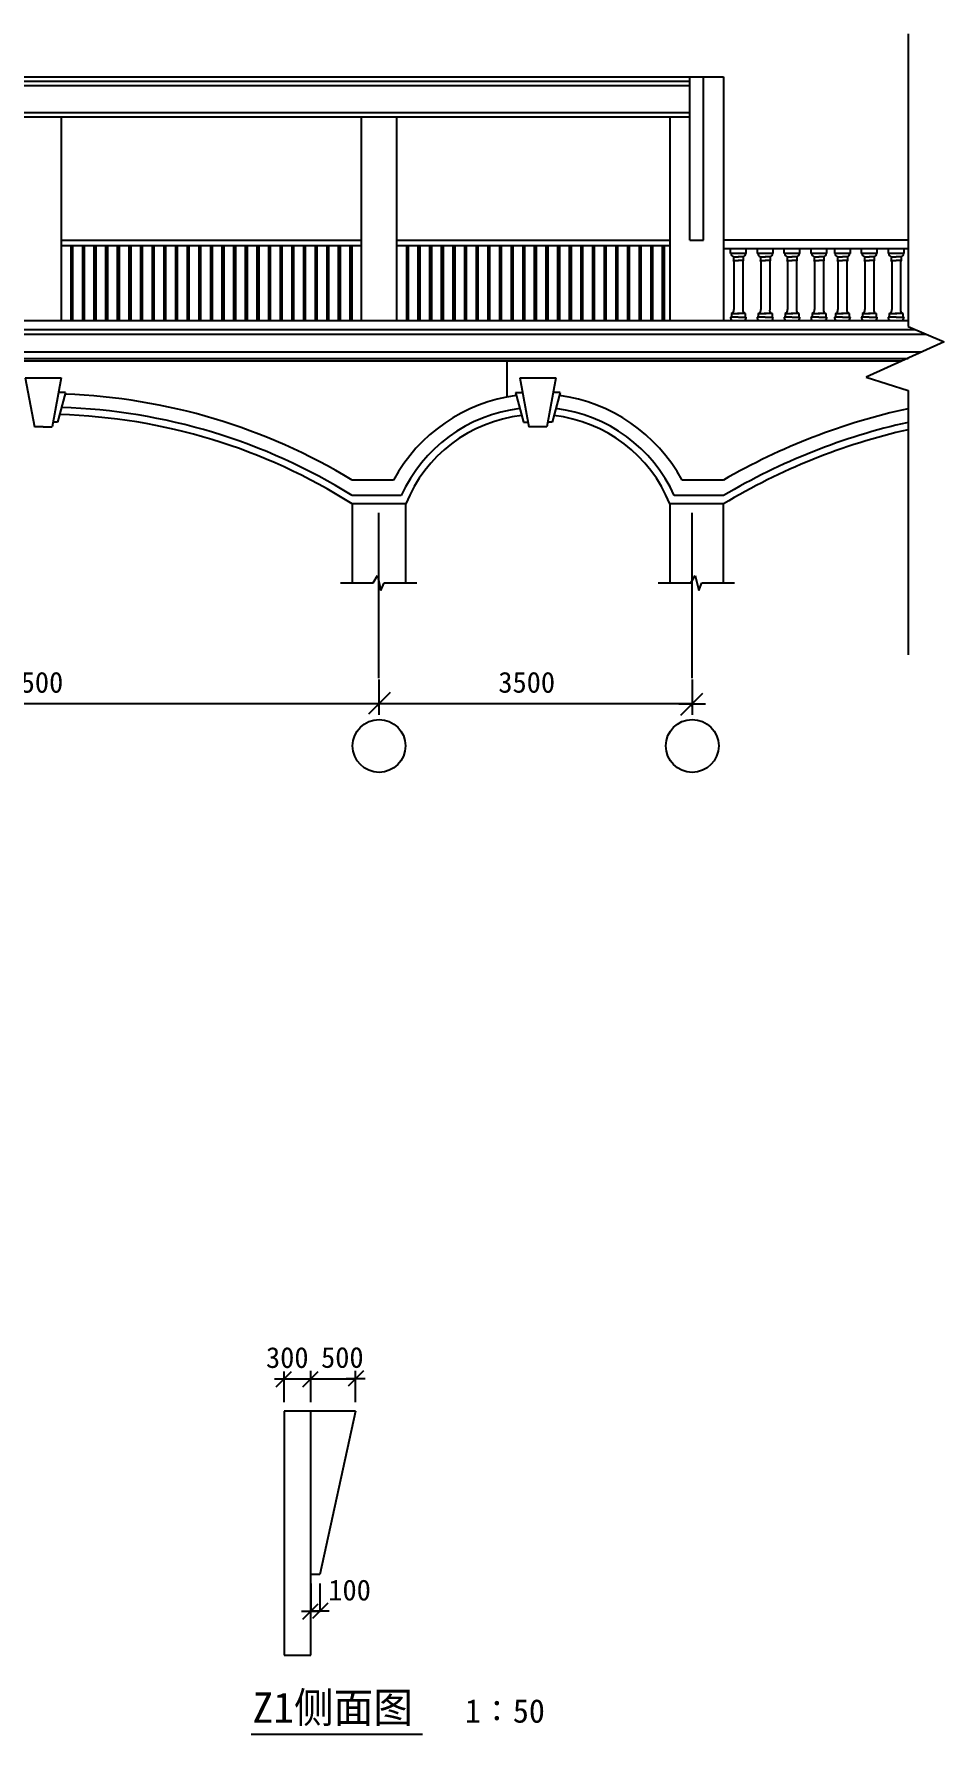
# Model space of a CAD drawing. Header units: metres. Extents: x 8963 to 35365, y -9739 to 11752.
# Drawn here: x 25198 to 35365, y -7819 to 11174 of the extents above; entities that cross this region are included whole.
import ezdxf

# ---------------------------------------------------------------- set-up
doc = ezdxf.new("R2010")
doc.units = ezdxf.units.M
for name, color, linetype in [('AXIS', 3, 'Continuous'), ('DOTE', 1, 'Continuous'), ('PUB_TEXT', 7, 'Continuous'), ('填充', 6, 'Continuous'), ('柱', 7, 'Continuous')]:
    doc.layers.add(name, color=color, linetype=linetype)

# ---------------------------------------------------------------- blocks, each defined once
blk = doc.blocks.new('_DIMX')
blk.add_line((-150, 0), (150, 0))
at = {"color": 5}
blk.add_lwpolyline([(-127.24, -127.24), (117.14, 117.14)], dxfattribs=at)

msp = doc.modelspace()

# ---------------------------------------------------------------- hatches: boundary and pattern name
at = {"layer": '填充'}
h = msp.add_hatch(dxfattribs=at)
h.set_pattern_fill('AR-B816', scale=30)
h.paths.add_polyline_path([(10301.66, 7521.24), (10301.66, 6190.21), (10775.32, 6190.21, -0.25), (12085.91, 7134.91), (12076.99, 7167.53), (12156.15, 7167.53), (12125.68, 7333.6), (12527.64, 7333.6), (12497.18, 7167.53), (12576.33, 7167.53), (12567.42, 7134.91, -0.25), (13878.01, 6190.21), (14351.66, 6190.21, -0.13), (17556.93, 7149.47), (17551.99, 7167.53), (17631.15, 7167.53), (17600.68, 7333.6), (18002.64, 7333.6), (17972.18, 7167.53), (18051.33, 7167.53), (18046.4, 7149.47, -0.13), (21251.66, 6190.21), (21851.66, 6190.21, -0.13), (25056.93, 7149.47), (25051.99, 7167.53), (25131.15, 7167.53), (25100.68, 7333.6), (25502.64, 7333.6), (25472.18, 7167.53), (25551.33, 7167.53), (25546.4, 7149.47, -0.13), (28751.66, 6190.21), (29214.96, 6190.21, -0.24), (30585.91, 7134.91), (30576.99, 7167.53), (30656.15, 7167.53), (30625.68, 7333.6), (31027.64, 7333.6), (30997.18, 7167.53), (31076.33, 7167.53), (31067.42, 7134.91, -0.24), (32438.37, 6190.21), (32901.66, 6190.21, -0.08), (34964.21, 6987.75), (34964.21, 7521.24)])

# ---------------------------------------------------------------- linework, layer by layer
for p, q in [((32981.15, 8723.04), (32981.15, 8771.03)), ((33152.55, 8772.01), (32982.13, 8772.01)), ((33152.55, 8772.01), (33152.55, 8723.04)), ((33281.15, 8723.04), (33281.15, 8771.03)), ((33452.55, 8772.01), (33282.13, 8772.01)), ((33452.55, 8772.01), (33452.55, 8723.04)), ((33581.15, 8723.04), (33581.15, 8771.03)), ((33752.55, 8772.01), (33582.13, 8772.01)), ((33752.55, 8772.01), (33752.55, 8723.04)), ((33881.15, 8723.04), (33881.15, 8771.03)), ((34052.55, 8772.01), (33882.13, 8772.01)), ((34052.55, 8772.01), (34052.55, 8723.04)), ((34144.25, 8723.04), (34144.25, 8771.03)), ((34315.65, 8772.01), (34145.23, 8772.01)), ((34315.65, 8772.01), (34315.65, 8723.04)), ((34444.25, 8723.04), (34444.25, 8771.03)), ((34615.65, 8772.01), (34445.23, 8772.01)), ((34615.65, 8772.01), (34615.65, 8723.04)), ((34744.25, 8723.04), (34744.25, 8771.03)), ((34915.65, 8772.01), (34745.23, 8772.01)), ((34915.65, 8772.01), (34915.65, 8723.04)), ((33152.55, 8723.04), (32981.15, 8723.04)), ((33013.29, 8685.82), (33013.29, 8642.11)), ((33013.29, 8642.11), (33069.12, 8642.11)), ((33013.39, 8685.82), (33069.12, 8685.82)), ((33017.63, 8631.2), (33017.63, 8097.24)), ((33122.09, 8685.82), (33066.36, 8685.82)), ((33122.19, 8642.11), (33066.36, 8642.11)), ((33117.85, 8631.2), (33117.85, 8097.24)), ((33122.19, 8685.82), (33122.19, 8642.11)), ((33452.55, 8723.04), (33281.15, 8723.04)), ((33313.29, 8685.82), (33313.29, 8642.11)), ((33313.29, 8642.11), (33369.12, 8642.11)), ((33313.39, 8685.82), (33369.12, 8685.82)), ((33317.63, 8631.2), (33317.63, 8097.24)), ((33422.09, 8685.82), (33366.36, 8685.82)), ((33422.19, 8642.11), (33366.36, 8642.11)), ((33417.85, 8631.2), (33417.85, 8097.24)), ((33422.19, 8685.82), (33422.19, 8642.11)), ((33752.55, 8723.04), (33581.15, 8723.04)), ((33613.29, 8685.82), (33613.29, 8642.11)), ((33613.29, 8642.11), (33669.12, 8642.11)), ((33613.39, 8685.82), (33669.12, 8685.82)), ((33617.63, 8631.2), (33617.63, 8097.24)), ((33722.09, 8685.82), (33666.36, 8685.82)), ((33722.19, 8642.11), (33666.36, 8642.11)), ((33717.85, 8631.2), (33717.85, 8097.24)), ((33722.19, 8685.82), (33722.19, 8642.11)), ((34052.55, 8723.04), (33881.15, 8723.04)), ((33913.29, 8685.82), (33913.29, 8642.11)), ((33913.29, 8642.11), (33969.12, 8642.11)), ((33913.39, 8685.82), (33969.12, 8685.82)), ((33917.63, 8631.2), (33917.63, 8097.24)), ((34022.09, 8685.82), (33966.36, 8685.82)), ((34022.19, 8642.11), (33966.36, 8642.11)), ((34017.85, 8631.2), (34017.85, 8097.24)), ((34022.19, 8685.82), (34022.19, 8642.11)), ((34315.65, 8723.04), (34144.25, 8723.04)), ((34176.39, 8685.82), (34176.39, 8642.11)), ((34176.39, 8642.11), (34232.22, 8642.11)), ((34176.5, 8685.82), (34232.22, 8685.82)), ((34180.73, 8631.2), (34180.73, 8097.24)), ((34285.19, 8685.82), (34229.46, 8685.82)), ((34285.29, 8642.11), (34229.46, 8642.11)), ((34280.95, 8631.2), (34280.95, 8097.24)), ((34285.29, 8685.82), (34285.29, 8642.11)), ((34615.65, 8723.04), (34444.25, 8723.04)), ((34476.39, 8685.82), (34476.39, 8642.11)), ((34476.39, 8642.11), (34532.22, 8642.11)), ((34476.5, 8685.82), (34532.22, 8685.82)), ((34480.73, 8631.2), (34480.73, 8097.24)), ((34585.19, 8685.82), (34529.46, 8685.82)), ((34585.29, 8642.11), (34529.46, 8642.11)), ((34580.95, 8631.2), (34580.95, 8097.24)), ((34585.29, 8685.82), (34585.29, 8642.11)), ((34915.65, 8723.04), (34744.25, 8723.04)), ((34776.39, 8685.82), (34776.39, 8642.11)), ((34776.39, 8642.11), (34832.22, 8642.11)), ((34776.5, 8685.82), (34832.22, 8685.82)), ((34780.73, 8631.2), (34780.73, 8097.24)), ((34885.19, 8685.82), (34829.46, 8685.82)), ((34885.29, 8642.11), (34829.46, 8642.11)), ((34880.95, 8631.2), (34880.95, 8097.24)), ((34885.29, 8685.82), (34885.29, 8642.11)), ((33066.37, 8010.77), (32978.35, 8010.77)), ((32990.42, 8050.63), (33076.49, 8050.63)), ((32990.43, 8050.63), (32990.43, 8011.28)), ((33143.69, 8050.63), (33057.62, 8050.63)), ((33067.74, 8010.77), (33155.76, 8010.77)), ((33143.68, 8050.63), (33143.68, 8011.28)), ((33366.37, 8010.77), (33278.35, 8010.77)), ((33290.42, 8050.63), (33376.49, 8050.63)), ((33290.43, 8050.63), (33290.43, 8011.28)), ((33443.69, 8050.63), (33357.62, 8050.63)), ((33367.74, 8010.77), (33455.76, 8010.77)), ((33443.68, 8050.63), (33443.68, 8011.28)), ((33666.37, 8010.77), (33578.35, 8010.77)), ((33590.42, 8050.63), (33676.49, 8050.63)), ((33590.43, 8050.63), (33590.43, 8011.28)), ((33743.69, 8050.63), (33657.62, 8050.63)), ((33667.74, 8010.77), (33755.76, 8010.77)), ((33743.68, 8050.63), (33743.68, 8011.28)), ((33966.37, 8010.77), (33878.35, 8010.77)), ((33890.42, 8050.63), (33976.49, 8050.63)), ((33890.43, 8050.63), (33890.43, 8011.28)), ((34043.69, 8050.63), (33957.62, 8050.63)), ((33967.74, 8010.77), (34055.76, 8010.77)), ((34043.68, 8050.63), (34043.68, 8011.28)), ((34229.47, 8010.77), (34141.45, 8010.77)), ((34153.52, 8050.63), (34239.59, 8050.63)), ((34153.53, 8050.63), (34153.53, 8011.28)), ((34306.79, 8050.63), (34220.72, 8050.63)), ((34230.84, 8010.77), (34318.86, 8010.77)), ((34306.78, 8050.63), (34306.78, 8011.28)), ((34529.47, 8010.77), (34441.45, 8010.77)), ((34453.52, 8050.63), (34539.59, 8050.63)), ((34453.53, 8050.63), (34453.53, 8011.28)), ((34606.79, 8050.63), (34520.72, 8050.63)), ((34530.84, 8010.77), (34618.86, 8010.77)), ((34606.78, 8050.63), (34606.78, 8011.28)), ((34829.47, 8010.77), (34741.45, 8010.77)), ((34753.52, 8050.63), (34839.59, 8050.63)), ((34753.53, 8050.63), (34753.53, 8011.28)), ((34906.79, 8050.63), (34820.72, 8050.63)), ((34830.84, 8010.77), (34918.86, 8010.77)), ((34906.78, 8050.63), (34906.78, 8011.28)), ((10301.66, 7971.66), (34964.21, 7971.66)), ((10301.66, 7871.66), (35041.46, 7871.66)), ((10301.66, 7821.66), (35158.11, 7821.66)), ((10301.66, 7621.66), (35118.66, 7621.66)), ((10301.66, 7546.66), (34964.21, 7546.66)), ((25100.68, 7333.6), (25502.64, 7333.6)), ((25100.68, 7333.6), (25201.66, 6783.2)), ((25502.64, 7333.6), (25401.66, 6783.2)), ((30625.68, 7333.6), (31027.64, 7333.6)), ((30625.68, 7333.6), (30726.66, 6783.2)), ((31027.64, 7333.6), (30926.66, 6783.2)), ((25551.33, 7167.53), (25461.2, 6837.76)), ((25551.33, 7167.53), (25473.94, 7167.53)), ((30576.99, 7167.53), (30654.38, 7167.53)), ((30576.99, 7167.53), (30667.13, 6837.76)), ((31076.33, 7167.53), (30986.2, 6837.76)), ((31076.33, 7167.53), (30998.94, 7167.53)), ((25461.2, 6837.76), (25409.81, 6837.76)), ((30667.13, 6837.76), (30718.52, 6837.76)), ((30986.2, 6837.76), (30934.81, 6837.76)), ((25301.66, 6783.2), (25201.66, 6783.2)), ((25301.66, 6783.2), (25401.66, 6783.2)), ((30926.66, 6783.2), (30726.66, 6783.2)), ((29214.96, 6190.21), (28751.66, 6190.21)), ((32901.66, 6190.21), (32438.37, 6190.21)), ((29301.22, 6016.46), (28751.66, 6016.46)), ((29351.66, 5923.26), (28751.66, 5923.26)), ((32901.66, 5923.26), (32301.66, 5923.26)), ((32901.66, 6016.46), (32352.11, 6016.46)), ((27625.72, -7819.43), (29539.5, -7819.43))]:
    msp.add_line(p, q)
for centre, radius, start, end in [((33022.56, 8721.39), 36.73, 177.42, 255.55), ((33004.16, 8632.17), 13.5, 355.87, 47.35), ((33131.32, 8632.17), 13.5, 132.65, 184.13), ((33112.92, 8721.39), 36.73, 284.45, 2.58), ((33322.56, 8721.39), 36.73, 177.42, 255.55), ((33304.16, 8632.17), 13.5, 355.87, 47.35), ((33431.32, 8632.17), 13.5, 132.65, 184.13), ((33412.92, 8721.39), 36.73, 284.45, 2.58), ((33622.56, 8721.39), 36.73, 177.42, 255.55), ((33604.16, 8632.17), 13.5, 355.87, 47.35), ((33731.32, 8632.17), 13.5, 132.65, 184.13), ((33712.92, 8721.39), 36.73, 284.45, 2.58), ((33922.56, 8721.39), 36.73, 177.42, 255.55), ((33904.16, 8632.17), 13.5, 355.87, 47.35), ((34031.32, 8632.17), 13.5, 132.65, 184.13), ((34012.92, 8721.39), 36.73, 284.45, 2.58), ((34185.66, 8721.39), 36.73, 177.42, 255.55), ((34167.26, 8632.17), 13.5, 355.87, 47.35), ((34294.42, 8632.17), 13.5, 132.65, 184.13), ((34276.02, 8721.39), 36.73, 284.45, 2.58), ((34485.66, 8721.39), 36.73, 177.42, 255.55), ((34467.26, 8632.17), 13.5, 355.87, 47.35), ((34594.42, 8632.17), 13.5, 132.65, 184.13), ((34576.02, 8721.39), 36.73, 284.45, 2.58), ((34785.66, 8721.39), 36.73, 177.42, 255.55), ((34767.26, 8632.17), 13.5, 355.87, 47.35), ((34894.42, 8632.17), 13.5, 132.65, 184.13), ((34876.02, 8721.39), 36.73, 284.45, 2.58), ((33036.81, 8011.98), 58.48, 181.21, 223.59), ((32976.69, 8090.02), 41.67, 289.52, 9.8), ((33155.27, 8087.42), 38.52, 166.1, 252.19), ((33094.38, 8013.08), 61.42, 317.6, 357.82), ((33336.81, 8011.98), 58.48, 181.21, 223.59), ((33276.69, 8090.02), 41.67, 289.52, 9.8), ((33455.27, 8087.42), 38.52, 166.1, 252.19), ((33394.38, 8013.08), 61.42, 317.6, 357.82), ((33636.81, 8011.98), 58.48, 181.21, 223.59), ((33576.69, 8090.02), 41.67, 289.52, 9.8), ((33755.27, 8087.42), 38.52, 166.1, 252.19), ((33694.38, 8013.08), 61.42, 317.6, 357.82), ((33936.81, 8011.98), 58.48, 181.21, 223.59), ((33876.69, 8090.02), 41.67, 289.52, 9.8), ((34055.27, 8087.42), 38.52, 166.1, 252.19), ((33994.38, 8013.08), 61.42, 317.6, 357.82), ((34199.92, 8011.98), 58.48, 181.21, 223.59), ((34139.79, 8090.02), 41.67, 289.52, 9.8), ((34318.37, 8087.42), 38.52, 166.1, 252.19), ((34257.49, 8013.08), 61.42, 317.6, 357.82), ((34499.92, 8011.98), 58.48, 181.21, 223.59), ((34439.79, 8090.02), 41.67, 289.52, 9.8), ((34618.37, 8087.42), 38.52, 166.1, 252.19), ((34557.49, 8013.08), 61.42, 317.6, 357.82), ((34799.92, 8011.98), 58.48, 181.21, 223.59), ((34739.79, 8090.02), 41.67, 289.52, 9.8), ((34918.37, 8087.42), 38.52, 166.1, 252.19), ((34857.49, 8013.08), 61.42, 317.6, 357.82), ((25308.45, 519.73), 6634.01, 58.73, 87.94), ((30828.15, 5316.25), 1834.72, 97.59, 151.55), ((30825.18, 5316.25), 1834.72, 28.45, 82.41), ((25305.68, 488.79), 6434.93, 57.62, 88.41), ((25306.63, 499.44), 6504.29, 58.02, 88.25), ((30826.77, 5326.71), 1674.23, 96.89, 155.67), ((30825.88, 5332.88), 1588.04, 96.46, 158.18), ((30827.44, 5332.88), 1588.04, 21.82, 83.54), ((30826.56, 5326.71), 1674.23, 24.33, 83.11), ((36501.66, -54.17), 7207.8, 102.32, 119.96), ((36501.66, -54.17), 7057.8, 102.58, 120.67), ((36501.66, -54.17), 6977.8, 102.73, 121.06)]:
    msp.add_arc(centre, radius, start, end)
at = {"layer": 'AXIS'}
for p, q in [((34964.21, 11173.63), (34964.21, 7904.78)), ((34964.21, 7904.78), (35365.29, 7732.86)), ((35365.29, 7732.86), (34493.94, 7340.01)), ((34493.94, 7340.01), (34964.21, 7191.37)), ((34964.21, 7191.37), (34964.21, 4235.92)), ((29051.66, 3961.4), (29051.66, 3566.68)), ((32551.66, 3961.4), (32551.66, 3566.68)), ((29050.66, 3690.34), (21552.66, 3690.34)), ((29051.66, 3661.4), (29051.66, 3690.34)), ((29051.66, 3661.4), (29051.66, 3690.34)), ((32550.66, 3690.34), (29052.66, 3690.34)), ((32551.66, 3661.4), (32551.66, 3690.34)), ((27991.28, -4111.84), (27991.28, -3770.69)), ((28291.28, -4111.84), (28291.28, -3760.69)), ((28791.28, -4111.84), (28791.28, -3760.69)), ((27990.78, -3850.69), (27990.28, -3850.69)), ((27991.28, -3850.69), (28291.28, -3850.69)), ((28290.78, -3850.69), (28290.28, -3850.69)), ((28291.28, -4111.84), (28291.28, -3850.69)), ((28291.28, -3850.69), (28791.28, -3850.69)), ((28291.78, -3850.69), (28292.28, -3850.69)), ((28791.78, -3850.69), (28792.28, -3850.69)), ((28791.28, -4211.84), (27991.28, -4211.84)), ((27991.28, -4211.84), (27991.28, -6936.84)), ((28291.28, -6936.84), (28291.28, -4211.84)), ((28791.28, -4211.84), (28391.28, -6036.84)), ((28391.28, -6036.84), (28291.28, -6036.84)), ((28291.28, -6136.84), (28291.28, -6447.95)), ((28391.28, -6136.84), (28391.28, -6447.95)), ((28290.78, -6447.95), (28290.28, -6447.95)), ((28391.28, -6447.95), (28291.28, -6447.95)), ((28391.78, -6447.95), (28392.28, -6447.95)), ((27991.28, -6936.84), (28291.28, -6936.84))]:
    msp.add_line(p, q, dxfattribs=at)
for centre in [(29052.69, 3219.72), (32552.69, 3219.72)]:
    msp.add_circle(centre, 295.04, dxfattribs=at)
at = {"layer": 'DOTE'}
for p, q in [((29051.66, 3976.23), (29051.66, 5823.26)), ((32551.66, 3976.23), (32551.66, 5823.26))]:
    msp.add_line(p, q, dxfattribs=at)
at = {"layer": '填充'}
for p, q in [((10301.66, 10696.66), (32901.66, 10696.66)), ((10676.66, 10646.66), (32526.66, 10646.66)), ((32526.66, 8871.66), (32526.66, 10696.66)), ((32676.66, 8871.66), (32676.66, 10696.66)), ((32901.66, 10696.66), (32901.66, 7971.66)), ((10676.66, 10596.66), (32526.66, 10596.66)), ((10676.66, 10296.66), (32526.66, 10296.66)), ((10676.66, 10246.66), (32526.66, 10246.66)), ((25501.66, 10246.66), (25501.66, 7971.66)), ((28851.66, 10246.66), (28851.66, 7971.66)), ((29251.66, 7971.66), (29251.66, 10246.66)), ((32301.66, 10246.66), (32301.66, 7971.66)), ((32526.66, 9846.24), (32526.66, 9846.24)), ((25501.66, 8871.66), (28851.66, 8871.66)), ((25501.66, 8811.66), (28851.66, 8811.66)), ((25611.66, 7971.66), (25611.66, 8811.66)), ((25631.66, 7971.66), (25631.66, 8811.66)), ((25741.66, 7971.66), (25741.66, 8811.66)), ((25761.66, 7971.66), (25761.66, 8811.66)), ((25871.66, 7971.66), (25871.66, 8811.66)), ((25891.66, 7971.66), (25891.66, 8811.66)), ((26001.66, 7971.66), (26001.66, 8811.66)), ((26021.66, 7971.66), (26021.66, 8811.66)), ((26131.66, 7971.66), (26131.66, 8811.66)), ((26151.66, 7971.66), (26151.66, 8811.66)), ((26261.66, 7971.66), (26261.66, 8811.66)), ((26281.66, 7971.66), (26281.66, 8811.66)), ((26391.66, 7971.66), (26391.66, 8811.66)), ((26411.66, 7971.66), (26411.66, 8811.66)), ((26521.66, 7971.66), (26521.66, 8811.66)), ((26541.66, 7971.66), (26541.66, 8811.66)), ((26651.66, 7971.66), (26651.66, 8811.66)), ((26671.66, 7971.66), (26671.66, 8811.66)), ((26781.66, 7971.66), (26781.66, 8811.66)), ((26801.66, 7971.66), (26801.66, 8811.66)), ((26911.66, 7971.66), (26911.66, 8811.66)), ((26931.66, 7971.66), (26931.66, 8811.66)), ((27041.66, 7971.66), (27041.66, 8811.66)), ((27061.66, 7971.66), (27061.66, 8811.66)), ((27171.66, 7971.66), (27171.66, 8811.66)), ((27191.66, 7971.66), (27191.66, 8811.66)), ((27301.66, 7971.66), (27301.66, 8811.66)), ((27321.66, 7971.66), (27321.66, 8811.66)), ((27431.66, 7971.66), (27431.66, 8811.66)), ((27451.66, 7971.66), (27451.66, 8811.66)), ((27561.66, 7971.66), (27561.66, 8811.66)), ((27581.66, 7971.66), (27581.66, 8811.66)), ((27691.66, 7971.66), (27691.66, 8811.66)), ((27711.66, 7971.66), (27711.66, 8811.66)), ((27821.66, 7971.66), (27821.66, 8811.66)), ((27841.66, 7971.66), (27841.66, 8811.66)), ((27951.66, 7971.66), (27951.66, 8811.66)), ((27971.66, 7971.66), (27971.66, 8811.66)), ((28081.66, 7971.66), (28081.66, 8811.66)), ((28101.66, 7971.66), (28101.66, 8811.66)), ((28211.66, 7971.66), (28211.66, 8811.66)), ((28231.66, 7971.66), (28231.66, 8811.66)), ((28341.66, 7971.66), (28341.66, 8811.66)), ((28361.66, 7971.66), (28361.66, 8811.66)), ((28471.66, 7971.66), (28471.66, 8811.66)), ((28491.66, 7971.66), (28491.66, 8811.66)), ((28601.66, 7971.66), (28601.66, 8811.66)), ((28621.66, 7971.66), (28621.66, 8811.66)), ((28731.66, 7971.66), (28731.66, 8811.66)), ((28751.66, 7971.66), (28751.66, 8811.66)), ((29251.66, 8871.66), (32301.66, 8871.66)), ((29251.66, 8811.66), (32301.66, 8811.66)), ((29361.66, 7971.66), (29361.66, 8811.66)), ((29381.66, 7971.66), (29381.66, 8811.66)), ((29491.66, 7971.66), (29491.66, 8811.66)), ((29511.66, 7971.66), (29511.66, 8811.66)), ((29621.66, 7971.66), (29621.66, 8811.66)), ((29641.66, 7971.66), (29641.66, 8811.66)), ((29751.66, 7971.66), (29751.66, 8811.66)), ((29771.66, 7971.66), (29771.66, 8811.66)), ((29881.66, 7971.66), (29881.66, 8811.66)), ((29901.66, 7971.66), (29901.66, 8811.66)), ((30011.66, 7971.66), (30011.66, 8811.66)), ((30031.66, 7971.66), (30031.66, 8811.66)), ((30141.66, 7971.66), (30141.66, 8811.66)), ((30161.66, 7971.66), (30161.66, 8811.66)), ((30271.66, 7971.66), (30271.66, 8811.66)), ((30291.66, 7971.66), (30291.66, 8811.66)), ((30401.66, 7971.66), (30401.66, 8811.66)), ((30421.66, 7971.66), (30421.66, 8811.66)), ((30531.66, 7971.66), (30531.66, 8811.66)), ((30551.66, 7971.66), (30551.66, 8811.66)), ((30661.66, 7971.66), (30661.66, 8811.66)), ((30681.66, 7971.66), (30681.66, 8811.66)), ((30791.66, 7971.66), (30791.66, 8811.66)), ((30811.66, 7971.66), (30811.66, 8811.66)), ((30921.66, 7971.66), (30921.66, 8811.66)), ((30941.66, 7971.66), (30941.66, 8811.66)), ((31051.66, 7971.66), (31051.66, 8811.66)), ((31071.66, 7971.66), (31071.66, 8811.66)), ((31181.66, 7971.66), (31181.66, 8811.66)), ((31201.66, 7971.66), (31201.66, 8811.66)), ((31311.66, 7971.66), (31311.66, 8811.66)), ((31331.66, 7971.66), (31331.66, 8811.66)), ((31441.66, 7971.66), (31441.66, 8811.66)), ((31461.66, 7971.66), (31461.66, 8811.66)), ((31571.66, 7971.66), (31571.66, 8811.66)), ((31591.66, 7971.66), (31591.66, 8811.66)), ((31701.66, 7971.66), (31701.66, 8811.66)), ((31721.66, 7971.66), (31721.66, 8811.66)), ((31831.66, 7971.66), (31831.66, 8811.66)), ((31851.66, 7971.66), (31851.66, 8811.66)), ((31961.66, 7971.66), (31961.66, 8811.66)), ((31981.66, 7971.66), (31981.66, 8811.66)), ((32091.66, 7971.66), (32091.66, 8811.66)), ((32111.66, 7971.66), (32111.66, 8811.66)), ((32221.66, 7971.66), (32221.66, 8811.66)), ((32241.66, 7971.66), (32241.66, 8811.66)), ((32526.66, 8871.66), (32676.66, 8871.66)), ((34964.21, 8871.66), (32901.66, 8871.66)), ((34964.21, 8771.66), (32901.66, 8771.66))]:
    msp.add_line(p, q, dxfattribs=at)
at = {"layer": '柱'}
for p, q in [((10301.66, 7521.24), (34895.93, 7521.24)), ((28751.66, 5923.26), (28751.66, 5042.63)), ((29351.66, 5042.63), (29351.66, 5923.26)), ((32301.66, 5923.26), (32301.66, 5042.63)), ((32901.66, 5042.63), (32901.66, 5923.26)), ((28622.88, 5042.63), (28986.54, 5042.63)), ((28986.54, 5042.63), (29034.38, 5123.11)), ((29034.38, 5123.11), (29074.25, 4955.81)), ((29074.25, 4955.81), (29110.31, 5042.63)), ((29110.31, 5042.63), (29475.14, 5042.63)), ((32172.88, 5042.63), (32536.54, 5042.63)), ((32536.54, 5042.63), (32584.38, 5123.11)), ((32584.38, 5123.11), (32624.25, 4955.81)), ((32624.25, 4955.81), (32660.31, 5042.63)), ((32660.31, 5042.63), (33025.14, 5042.63))]:
    msp.add_line(p, q, dxfattribs=at)

# ---------------------------------------------------------------- block references
at = {"layer": 'AXIS', "rotation": 180}
msp.add_blockref('_DIMX', (29051.66, 3690.34), dxfattribs=at)
at = {"layer": 'AXIS'}
msp.add_blockref('_DIMX', (32551.66, 3690.34), dxfattribs=at)
at = {"layer": 'AXIS', "xscale": 0.7, "yscale": 0.7, "zscale": 0.7}
for p in [(27991.28, -3850.69), (28291.28, -3850.69), (28291.28, -6447.95)]:
    msp.add_blockref('_DIMX', p, dxfattribs=at)
at = {"layer": 'AXIS', "xscale": 0.7, "yscale": 0.7, "zscale": 0.7, "rotation": 180}
for p in [(28791.28, -3850.69), (28391.28, -6447.95)]:
    msp.add_blockref('_DIMX', p, dxfattribs=at)

# ---------------------------------------------------------------- texts
for s, p in [('7500', (24890.56, 3814.39)), ('3500', (30385.71, 3814.39)), ('300', (27789.71, -3729.82)), ('500', (28404.81, -3728.52)), ('100', (28486.14, -6327.08))]:
    msp.add_text(s, height=233).set_placement(p)
at = {"layer": 'PUB_TEXT'}
for s, height, p in [('Z1侧面图', 341, (27638.36, -7694.57)), ('1∶50', 263, (30011.31, -7693.07))]:
    msp.add_text(s, height=height, dxfattribs=at).set_placement(p)

doc.saveas('drawing.dxf')
